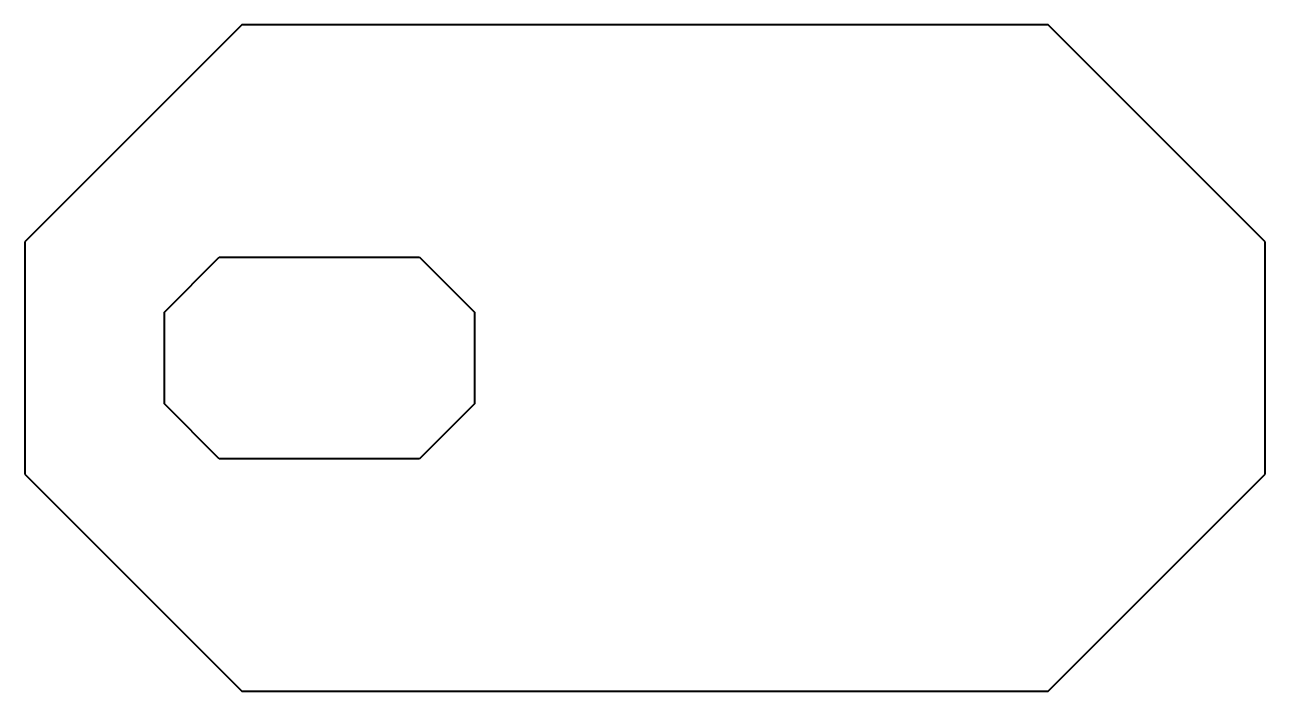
# Model space of a CAD drawing. Header units: millimetres. Extents: x -45 to 35, y -21.5 to 21.5.
import ezdxf

# ---------------------------------------------------------------- set-up
doc = ezdxf.new("R2010")
doc.units = ezdxf.units.MM
doc.layers.add('ModelSketch_Visible', color=7, linetype='Continuous', lineweight=40)

msp = doc.modelspace()

# ---------------------------------------------------------------- linework, layer by layer
at = {"layer": 'ModelSketch_Visible'}
for p, q in [((-31, 21.5), (-45, 7.5)), ((21, 21.5), (-31, 21.5)), ((35, 7.5), (21, 21.5)), ((-45, 7.5), (-45, -7.5)), ((35, -7.5), (35, 7.5)), ((-36, 2.964), (-32.464, 6.5)), ((-32.464, 6.5), (-19.536, 6.5)), ((-19.536, 6.5), (-16, 2.964)), ((-36, -2.964), (-36, 2.964)), ((-16, 2.964), (-16, -2.964)), ((-32.464, -6.5), (-36, -2.964)), ((-16, -2.964), (-19.536, -6.5)), ((-19.536, -6.5), (-32.464, -6.5)), ((-45, -7.5), (-31, -21.5)), ((21, -21.5), (35, -7.5)), ((-31, -21.5), (21, -21.5))]:
    msp.add_line(p, q, dxfattribs=at)

doc.saveas('drawing.dxf')
